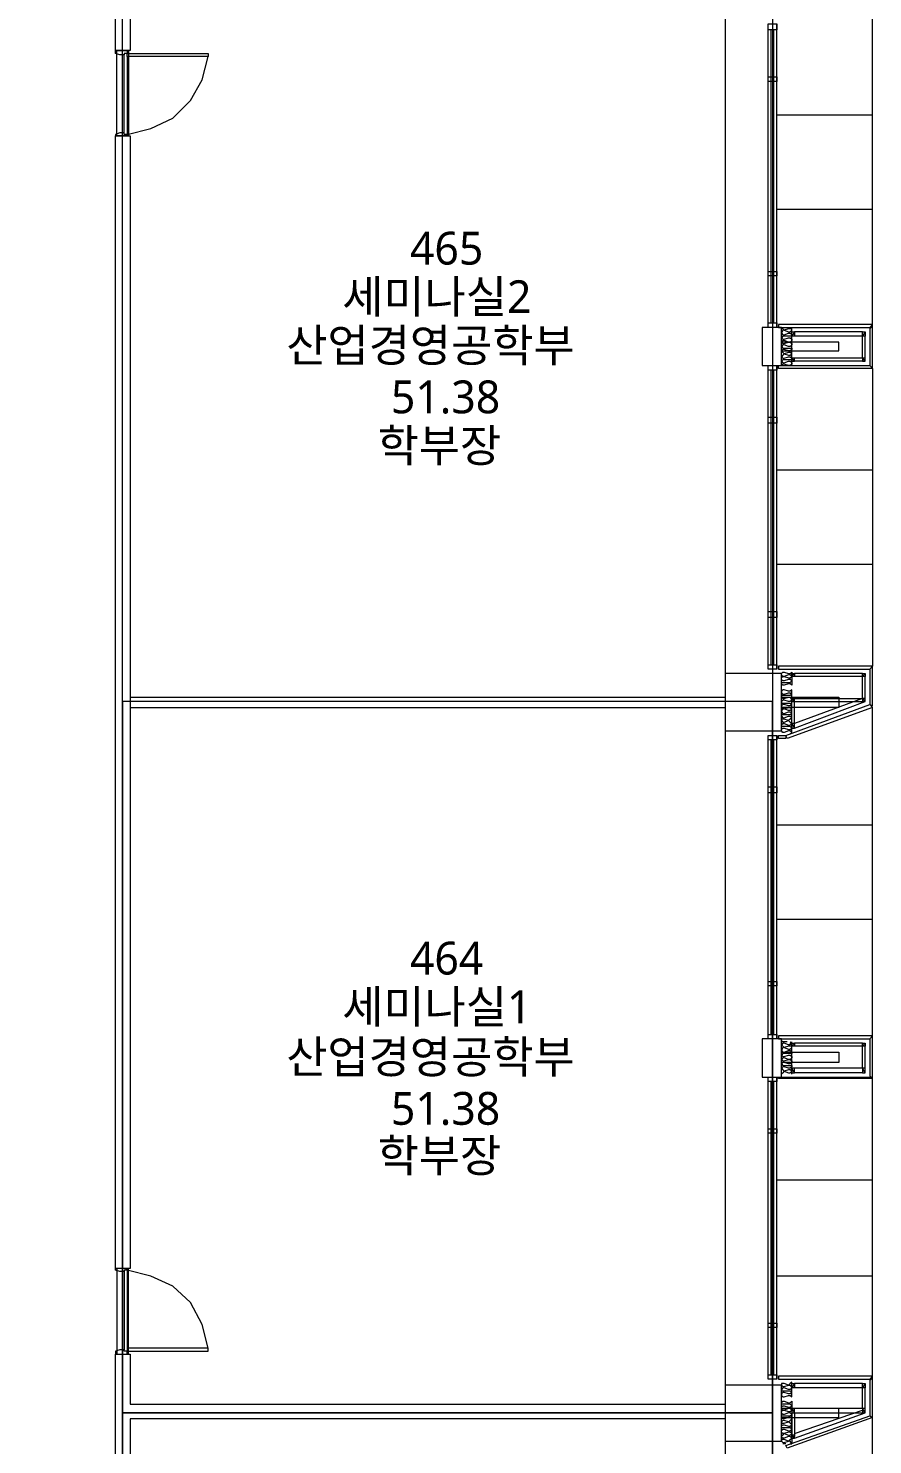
# Model space of a CAD drawing. Header units: millimetres. Extents: x -4005 to 126991, y -1911 to 106703.
# Drawn here: x 73103 to 82010, y 49640 to 64587 of the extents above; entities that cross this region are included whole.
import ezdxf

# ---------------------------------------------------------------- set-up
doc = ezdxf.new("R2010")
doc.units = ezdxf.units.MM
doc.layers.add('PDF_문자', color=7, linetype='Continuous')
doc.layers.add('PDF_형상', color=7, linetype='Continuous')
doc.styles.add('PDF 맑은 고딕', font='malgun.ttf')

msp = doc.modelspace()

# ---------------------------------------------------------------- linework, layer by layer
at = {"layer": 'PDF_형상', "lineweight": 5}
for points in [[(62455, 46073), (62455, 49773), (62455, 51172), (62455, 56270), (62455, 57669), (62455, 61229), (62455, 64975), (62455, 76230), (71704, 76230), (74098, 76230), (80953, 76230), (80953, 64975), (80953, 49975), (80953, 42482)], [(74098, 42482), (74098, 49975), (74098, 64975), (74098, 76230), (71704, 76230), (71704, 64975), (70197, 64975), (70197, 61229), (70197, 57483), (70197, 49773), (71704, 49773), (71704, 42218)], [(80456, 76121), (80456, 42125), (81047, 42125), (81047, 42731), (80456, 42731)], [(80456, 64898), (74176, 64898), (74176, 64354), (74021, 64354), (74021, 65597), (74176, 65597), (74176, 65053), (80456, 65053)], [(82010, 61447), (82010, 64929)], [(80907, 61431), (80907, 64633)], [(80938, 61478), (80938, 64571)], [(80969, 61478), (80969, 64571)], [(81000, 61431), (81000, 64633)], [(74129, 64354), (74145, 64354), (74145, 64322), (74114, 64322), (74114, 64307), (74067, 64307), (74021, 64322), (74021, 64354), (74036, 64354)], [(74114, 63483), (74114, 64307)], [(74145, 64291), (74145, 63467), (74394, 63530), (74627, 63638), (74813, 63825), (74938, 64043), (75000, 64291)], [(82010, 63670), (81000, 63670)], [(74129, 63452), (74145, 63452), (74145, 63467), (74114, 63467), (74114, 63483), (74067, 63483), (74021, 63467), (74021, 63452), (74036, 63452)], [(82010, 62675), (81000, 62675)], [(81047, 61431), (81062, 61416), (81078, 61400), (81062, 61400), (81047, 61369), (81062, 61353), (81078, 61353), (81124, 61369), (81140, 61369), (81156, 61353), (81156, 61338), (81140, 61338), (81124, 61338), (81078, 61338), (81062, 61338), (81047, 61322), (81062, 61307), (81078, 61307), (81124, 61322), (81140, 61322), (81156, 61307), (81156, 61291), (81140, 61276), (81124, 61276), (81078, 61291), (81062, 61291), (81047, 61276)], [(81156, 61027), (81156, 61431)], [(81902, 61384), (81187, 61384), (81156, 61338)], [(81902, 61105), (81902, 61338), (81187, 61338)], [(81933, 61384), (81902, 61338)], [(81933, 61105), (81933, 61338)], [(81047, 61182), (81062, 61167), (81078, 61151), (81062, 61136), (81047, 61120), (81062, 61105), (81078, 61105), (81124, 61120), (81140, 61120), (81156, 61105), (81156, 61089), (81140, 61089), (81124, 61089), (81078, 61089), (81062, 61089), (81047, 61074), (81062, 61058), (81078, 61058), (81124, 61074), (81140, 61074), (81156, 61058), (81156, 61042), (81140, 61027), (81124, 61027), (81078, 61042), (81062, 61042), (81047, 61027)], [(80907, 57825), (80907, 61027)], [(81000, 57825), (81000, 61027)], [(81902, 61074), (81187, 61074), (81156, 61105)], [(81933, 61074), (81902, 61105), (81187, 61105)], [(82010, 60996), (82010, 57856)], [(80938, 57871), (80938, 60980)], [(80969, 57871), (80969, 60980)], [(82010, 59923), (81000, 59923)], [(82010, 58928), (81000, 58928)], [(80456, 57172), (81047, 57172), (81047, 57778), (80456, 57778)], [(81902, 57778), (81187, 57778), (81156, 57747)], [(81187, 57234), (81187, 57483), (81156, 57514), (81902, 57514), (81902, 57747), (81187, 57747)], [(81933, 57778), (81902, 57747)], [(81933, 57514), (81933, 57747)], [(81156, 57141), (81156, 57607), (81140, 57592), (81124, 57592), (81078, 57607), (81062, 57607), (81047, 57592), (81047, 57576), (81062, 57560), (81078, 57560), (81124, 57576), (81140, 57576), (81156, 57560), (81140, 57545), (81124, 57545), (81078, 57545), (81062, 57545), (81047, 57545), (81047, 57529), (81062, 57514), (81078, 57514), (81124, 57529), (81140, 57529), (81156, 57498), (81140, 57483), (81124, 57483), (81078, 57498), (81062, 57498), (81047, 57483), (81047, 57467), (81062, 57467), (81078, 57467), (81124, 57467), (81140, 57467), (81156, 57452), (81140, 57436), (81124, 57436), (81078, 57452), (81062, 57452), (81047, 57436), (81047, 57421), (81062, 57405), (81078, 57405), (81124, 57421), (81140, 57421), (81156, 57405), (81140, 57389), (81124, 57389), (81078, 57405), (81062, 57405), (81047, 57389), (81047, 57374), (81062, 57358), (81078, 57358), (81124, 57374), (81140, 57374), (81156, 57358), (81140, 57343), (81124, 57343), (81078, 57343), (81062, 57343), (81047, 57343), (81047, 57327), (81062, 57312), (81078, 57312), (81124, 57327), (81140, 57327), (81156, 57312), (81140, 57296), (81124, 57281), (81140, 57265), (81156, 57250), (81187, 57203), (81933, 57483), (81902, 57514), (81187, 57250)], [(74176, 57529), (80456, 57529)], [(74176, 57421), (80456, 57421)], [(81047, 57529), (81653, 57529), (81653, 57421), (81047, 57421)], [(81156, 57234), (81156, 57483), (81902, 57483)], [(82010, 53954), (82010, 57421)], [(81140, 57141), (81156, 57156), (81140, 57172), (81124, 57172), (81078, 57156), (81062, 57156), (81047, 57172), (81047, 57187), (81062, 57203), (81078, 57203), (81124, 57187), (81140, 57187), (81156, 57203), (81140, 57219), (81124, 57219), (81078, 57219), (81062, 57219), (81047, 57219), (81047, 57234), (81062, 57250), (81078, 57250), (81124, 57234), (81140, 57234), (81156, 57250)], [(80907, 53923), (80907, 57125)], [(81000, 53923), (81000, 57125)], [(80938, 53970), (80938, 57079)], [(80969, 53970), (80969, 57079)], [(82010, 56177), (81000, 56177)], [(82010, 55182), (81000, 55182)], [(81109, 53892), (81078, 53892), (81062, 53892), (81047, 53907)], [(81140, 53892), (81156, 53876), (81140, 53876), (81140, 53861), (81124, 53861), (81078, 53876), (81062, 53876), (81047, 53861), (81062, 53845), (81078, 53830), (81062, 53830), (81047, 53799), (81062, 53783), (81078, 53783), (81124, 53799), (81140, 53799), (81156, 53783), (81156, 53768), (81140, 53768), (81124, 53768), (81078, 53768), (81062, 53768), (81047, 53752), (81062, 53736), (81078, 53736), (81124, 53752), (81140, 53752), (81156, 53736), (81156, 53721), (81140, 53705), (81124, 53705), (81078, 53721), (81062, 53721), (81047, 53705), (81062, 53690), (81078, 53690), (81124, 53705), (81140, 53705), (81156, 53690), (81156, 53674), (81140, 53659), (81124, 53659), (81078, 53674), (81062, 53674), (81047, 53659), (81062, 53643), (81078, 53643), (81124, 53643), (81140, 53643), (81156, 53643), (81156, 53628), (81140, 53612), (81124, 53612), (81078, 53628), (81062, 53628), (81047, 53612), (81062, 53597), (81078, 53581), (81062, 53566), (81047, 53550)], [(81156, 53550), (81156, 53892)], [(81902, 53876), (81187, 53876), (81156, 53845)], [(81933, 53566), (81902, 53612), (81902, 53845), (81187, 53845)], [(81933, 53876), (81902, 53845)], [(81933, 53612), (81933, 53845)], [(81047, 53783), (81653, 53783), (81653, 53674), (81047, 53674)], [(80907, 50332), (80907, 53519)], [(81000, 50332), (81000, 53519)], [(81902, 53566), (81187, 53566), (81156, 53612)], [(81902, 53612), (81187, 53612)], [(80938, 50379), (80938, 53472)], [(80969, 50379), (80969, 53472)], [(82010, 50348), (82010, 53503)], [(82010, 52431), (81000, 52431)], [(74129, 51498), (74145, 51498), (74145, 51483), (74114, 51483), (74114, 51467), (74067, 51467), (74021, 51483), (74021, 51498), (74036, 51498)], [(74114, 51467), (74114, 50643)], [(75000, 50659), (74938, 50907), (74813, 51141), (74627, 51312), (74394, 51420), (74145, 51483), (74145, 50659)], [(82010, 51420), (81000, 51420)], [(74129, 50596), (74145, 50596), (74145, 50628), (74114, 50628), (74114, 50643), (74067, 50643), (74021, 50628), (74021, 50596), (74036, 50596)], [(80456, 49913), (74176, 49913), (74176, 47006), (74021, 47006), (74021, 50596), (74176, 50596), (74176, 50068), (80456, 50068)], [(80456, 49679), (81047, 49679), (81047, 50270), (80456, 50270)], [(81902, 50286), (81187, 50286), (81156, 50239)], [(81902, 50021), (81902, 50239), (81187, 50239)], [(81933, 50286), (81902, 50239)], [(81933, 50021), (81933, 50239)], [(81047, 49928), (81653, 49928), (81653, 50021), (81047, 50021)], [(81156, 49742), (81187, 49710), (81933, 49975), (81902, 50021), (81156, 50021), (81187, 49975), (81187, 49726)], [(81156, 49726), (81156, 49975), (81902, 49975)], [(81187, 49757), (81902, 50006)], [(82010, 46446), (82010, 49928)], [(81093, 49648), (81078, 49648), (81062, 49648)], [(81140, 49648), (81156, 49648)]]:
    msp.add_lwpolyline(points, dxfattribs=at)
for points in [[(74098, 64975), (80953, 64975), (80953, 57483), (74098, 57483)], [(80907, 64571), (80907, 64633), (81000, 64633), (81000, 64571)], [(74160, 64354), (74160, 63452), (74036, 63452), (74036, 64354)], [(74145, 64322), (75000, 64322), (75000, 64291), (74145, 64291)], [(80907, 64027), (80907, 64074), (81000, 64074), (81000, 64027)], [(74021, 63452), (74176, 63452), (74176, 51498), (74021, 51498)], [(80907, 61975), (80907, 62022), (81000, 62022), (81000, 61975)], [(81047, 61027), (81047, 61431), (80845, 61431), (80845, 61027)], [(80907, 61431), (80907, 61478), (81000, 61478), (81000, 61431)], [(81979, 61431), (82010, 61462), (81016, 61462), (81016, 61431)], [(81979, 61027), (82010, 60996), (82010, 61447), (81979, 61416)], [(81078, 61400), (81124, 61384), (81140, 61384), (81156, 61400), (81156, 61416), (81140, 61416), (81124, 61416)], [(81156, 61384), (81187, 61384), (81187, 61338), (81156, 61338)], [(81902, 61384), (81933, 61384), (81933, 61338), (81902, 61338)], [(81078, 61260), (81124, 61276), (81140, 61276), (81156, 61260), (81156, 61245), (81140, 61229), (81124, 61229), (81078, 61245), (81062, 61245), (81047, 61229), (81062, 61213), (81078, 61213), (81124, 61213), (81140, 61213), (81156, 61213), (81156, 61198), (81140, 61182), (81124, 61182), (81078, 61198), (81062, 61198), (81047, 61182), (81653, 61182), (81653, 61276), (81047, 61276), (81062, 61260)], [(81078, 61151), (81124, 61136), (81140, 61136), (81156, 61151), (81140, 61167), (81124, 61167)], [(80907, 60980), (80907, 61027), (81000, 61027), (81000, 60980)], [(81979, 61027), (82010, 60996), (81016, 60996), (81016, 61027)], [(81156, 61074), (81187, 61074), (81187, 61105), (81156, 61105)], [(81902, 61074), (81933, 61074), (81933, 61105), (81902, 61105)], [(80907, 60421), (80907, 60483), (81000, 60483), (81000, 60421)], [(80907, 58369), (80907, 58431), (81000, 58431), (81000, 58369)], [(80907, 57825), (80907, 57871), (81000, 57871), (81000, 57825)], [(81979, 57825), (82010, 57856), (81016, 57856), (81016, 57825)], [(81979, 57452), (82010, 57436), (82010, 57856), (81979, 57825)], [(80456, 57778), (80456, 57172), (81047, 57172), (81047, 57778)], [(81156, 57794), (81156, 57654), (81140, 57669), (81124, 57669), (81078, 57654), (81062, 57654), (81047, 57669), (81047, 57685), (81062, 57685), (81078, 57685), (81124, 57685), (81140, 57685), (81156, 57700), (81140, 57716), (81124, 57716), (81078, 57700), (81062, 57700), (81047, 57716), (81047, 57731), (81062, 57747), (81078, 57747), (81062, 57747), (81047, 57763), (81047, 57778), (81062, 57794), (81078, 57794), (81124, 57778), (81140, 57778)], [(81078, 57747), (81124, 57731), (81140, 57731), (81156, 57747), (81140, 57763), (81124, 57763)], [(81156, 57778), (81187, 57778), (81187, 57747), (81156, 57747)], [(81902, 57778), (81933, 57778), (81933, 57747), (81902, 57747)], [(74098, 57483), (74098, 49975), (80953, 49975), (80953, 57483)], [(81109, 57094), (81093, 57125), (81979, 57452), (82010, 57421)], [(81156, 57483), (81187, 57483), (81187, 57514), (81156, 57514)], [(81902, 57483), (81933, 57483), (81933, 57514), (81902, 57514)], [(81124, 57281), (81078, 57296), (81062, 57296), (81047, 57296), (81047, 57281), (81062, 57265), (81078, 57265)], [(81156, 57203), (81187, 57203), (81187, 57250), (81156, 57250)], [(80907, 57079), (80907, 57125), (81000, 57125), (81000, 57079)], [(81016, 57125), (81093, 57125), (81093, 57094), (81016, 57094)], [(80907, 56519), (80907, 56581), (81000, 56581), (81000, 56519)], [(80907, 54483), (80907, 54529), (81000, 54529), (81000, 54483)], [(80907, 53923), (80907, 53970), (81000, 53970), (81000, 53923)], [(80845, 53923), (80845, 53519), (81047, 53519), (81047, 53923)], [(81979, 53923), (82010, 53954), (81016, 53954), (81016, 53923)], [(81078, 53830), (81124, 53814), (81140, 53814), (81156, 53830), (81156, 53845), (81140, 53845), (81124, 53845)], [(81156, 53876), (81187, 53876), (81187, 53845), (81156, 53845)], [(81902, 53876), (81933, 53876), (81933, 53845), (81902, 53845)], [(81979, 53534), (82010, 53503), (82010, 53954), (81979, 53923)], [(80907, 53472), (80907, 53519), (81000, 53519), (81000, 53472)], [(81979, 53519), (82010, 53503), (81016, 53503), (81016, 53519)], [(81078, 53581), (81124, 53566), (81140, 53566), (81156, 53581), (81140, 53597), (81124, 53597)], [(81156, 53566), (81187, 53566), (81187, 53612), (81156, 53612)], [(81902, 53566), (81933, 53566), (81933, 53612), (81902, 53612)], [(80907, 52928), (80907, 52975), (81000, 52975), (81000, 52928)], [(74160, 50596), (74160, 51498), (74036, 51498), (74036, 50596)], [(80907, 50876), (80907, 50923), (81000, 50923), (81000, 50876)], [(74145, 50628), (75000, 50628), (75000, 50659), (74145, 50659)], [(80907, 50332), (80907, 50379), (81000, 50379), (81000, 50332)], [(80456, 50270), (80456, 49679), (81047, 49679), (81047, 50270)], [(81979, 50332), (82010, 50363), (81016, 50363), (81016, 50332)], [(81156, 50301), (81140, 50286), (81124, 50270), (81078, 50286), (81062, 50286), (81047, 50286), (81047, 50270), (81062, 50254), (81078, 50254), (81124, 50270), (81140, 50270), (81156, 50239), (81140, 50223), (81124, 50223), (81078, 50239), (81062, 50239), (81047, 50223), (81047, 50208), (81062, 50208), (81078, 50208), (81124, 50208), (81140, 50208), (81156, 50192), (81140, 50177), (81124, 50177), (81078, 50192), (81062, 50192), (81047, 50177), (81047, 50161), (81062, 50146), (81078, 50146), (81124, 50161), (81140, 50161), (81156, 50146)], [(81156, 50286), (81187, 50286), (81187, 50239), (81156, 50239)], [(81902, 50286), (81933, 50286), (81933, 50239), (81902, 50239)], [(81979, 49944), (82010, 49928), (82010, 50348), (81979, 50317)], [(81124, 49679), (81140, 49695), (81156, 49710), (81140, 49726), (81124, 49726), (81078, 49710), (81062, 49710), (81047, 49726), (81047, 49742), (81062, 49742), (81078, 49757), (81124, 49742), (81140, 49742), (81156, 49757), (81140, 49773), (81124, 49773), (81078, 49757), (81062, 49757), (81047, 49773), (81047, 49788), (81062, 49804), (81078, 49804), (81124, 49788), (81140, 49788), (81156, 49804), (81140, 49819), (81124, 49819), (81078, 49819), (81062, 49819), (81047, 49819), (81047, 49835), (81062, 49850), (81078, 49850), (81124, 49835), (81140, 49835), (81156, 49850), (81140, 49866), (81124, 49881), (81140, 49897), (81156, 49913), (81140, 49928), (81124, 49928), (81078, 49913), (81062, 49913), (81047, 49928), (81047, 49944), (81062, 49944), (81078, 49944), (81124, 49944), (81140, 49944), (81156, 49959), (81140, 49975), (81124, 49975), (81078, 49959), (81062, 49959), (81047, 49975), (81047, 49990), (81062, 50006), (81078, 50006), (81124, 49990), (81140, 49990), (81156, 50006), (81140, 50021), (81124, 50021), (81078, 50006), (81062, 50006), (81047, 50021), (81047, 50037), (81062, 50052), (81078, 50052), (81124, 50037), (81140, 50037), (81156, 50052), (81140, 50068), (81124, 50068), (81078, 50068), (81062, 50068), (81047, 50068), (81047, 50083), (81062, 50099), (81078, 50099), (81124, 50083), (81140, 50083), (81156, 50099), (81156, 49648), (81140, 49679)], [(74098, 49975), (74098, 42482), (79306, 42482), (80953, 42482), (80953, 49975)], [(81109, 49602), (81093, 49633), (81979, 49944), (82010, 49928)], [(81156, 49975), (81187, 49975), (81187, 50021), (81156, 50021)], [(81902, 49975), (81933, 49975), (81933, 50021), (81902, 50021)], [(81124, 49881), (81078, 49897), (81062, 49897), (81047, 49881), (81047, 49866), (81062, 49866), (81078, 49866)], [(81124, 49679), (81078, 49695), (81062, 49695), (81047, 49695), (81047, 49679), (81062, 49664), (81078, 49664)], [(81156, 49710), (81187, 49710), (81187, 49742), (81156, 49742)]]:
    msp.add_lwpolyline(points, close=True, dxfattribs=at)

# ---------------------------------------------------------------- texts
at = {"layer": 'PDF_문자', "char_height": 346.4, "attachment_point": 4, "style": 'PDF 맑은 고딕'}
for s, insert in [('465', (77129, 62264)), ('세미나실2', (76414, 61736)), ('산업경영공학부', (75824, 61223)), ('51.38', (76928, 60694)), ('학부장', (76787, 60166)), ('464', (77129, 54772)), ('세미나실1', (76414, 54243)), ('산업경영공학부', (75824, 53715)), ('51.38', (76928, 53186)), ('학부장', (76787, 52673))]:
    msp.add_mtext(s, dxfattribs=dict(at, insert=insert))

doc.saveas('drawing.dxf')
